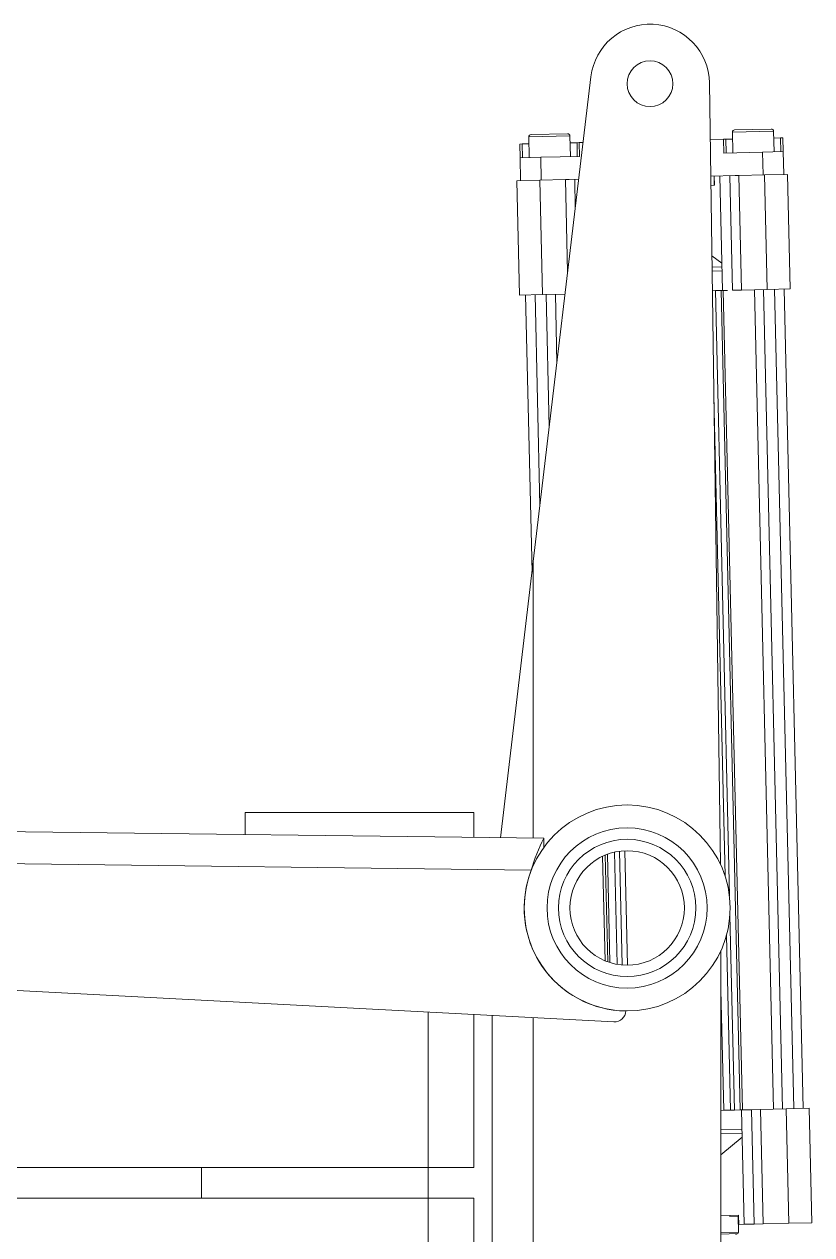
# Model space of a CAD drawing. Header units: millimetres. Extents: x 0 to 197, y 0 to 196.
# Drawn here: x 59.44 to 76.65, y 169.49 to 195.92 of the extents above; entities that cross this region are included whole.
import ezdxf

# ---------------------------------------------------------------- set-up
doc = ezdxf.new("R2010")
doc.units = ezdxf.units.MM

msp = doc.modelspace()

# ---------------------------------------------------------------- linework, layer by layer
at = {"color": 7, "linetype": 'Continuous', "lineweight": 15}
for p, q in [((70.563, 184.191), (71.822, 194.777)), ((74.413, 194.642), (74.65, 177.58)), ((70.513, 193.513), (71.313, 193.532)), ((74.913, 193.565), (74.924, 193.116)), ((74.962, 193.617), (75.762, 193.635)), ((75.824, 193.137), (75.813, 193.586)), ((70.268, 193.307), (70.318, 193.309)), ((70.275, 193.007), (70.268, 193.307)), ((70.468, 193.312), (70.318, 193.309)), ((70.318, 193.309), (70.325, 193.009)), ((70.465, 193.462), (70.475, 193.012)), ((71.375, 193.033), (71.364, 193.483)), ((71.518, 193.336), (71.368, 193.333)), ((71.518, 193.336), (71.568, 193.338)), ((71.525, 193.037), (71.518, 193.336)), ((71.568, 193.338), (71.651, 193.34)), ((71.568, 193.338), (71.575, 193.038)), ((74.43, 193.404), (74.717, 193.411)), ((74.717, 193.411), (74.767, 193.412)), ((74.724, 193.111), (74.717, 193.411)), ((74.917, 193.416), (74.767, 193.412)), ((74.767, 193.412), (74.774, 193.112)), ((75.967, 193.44), (75.817, 193.436)), ((75.967, 193.44), (76.017, 193.441)), ((75.974, 193.14), (75.967, 193.44)), ((76.017, 193.441), (76.024, 193.141)), ((70.725, 193.018), (70.275, 193.007)), ((70.275, 193.007), (70.287, 192.508)), ((71.575, 193.038), (70.725, 193.018)), ((70.725, 193.018), (70.737, 192.518)), ((75.574, 193.131), (74.724, 193.111)), ((76.024, 193.141), (75.574, 193.131)), ((75.574, 193.131), (75.585, 192.631)), ((76.024, 193.141), (76.035, 192.641)), ((70.207, 192.506), (70.707, 192.517)), ((70.207, 192.506), (70.265, 190.006)), ((70.707, 192.517), (71.267, 192.53)), ((70.707, 192.517), (70.765, 190.018)), ((71.267, 192.53), (71.347, 192.532)), ((71.267, 192.53), (71.314, 190.506)), ((71.347, 192.532), (71.556, 192.537)), ((74.441, 192.604), (74.975, 192.617)), ((74.516, 192.406), (74.512, 192.606)), ((74.522, 192.406), (74.518, 192.606)), ((74.636, 192.609), (74.694, 190.109)), ((74.855, 192.614), (74.913, 190.115)), ((74.975, 192.617), (75.055, 192.619)), ((75.055, 192.619), (75.615, 192.632)), ((75.055, 192.619), (75.113, 190.119)), ((75.615, 192.632), (76.115, 192.643)), ((75.615, 192.632), (75.673, 190.132)), ((76.115, 192.643), (76.173, 190.144)), ((74.444, 192.404), (74.522, 192.406)), ((74.516, 192.426), (74.522, 192.426)), ((74.466, 190.867), (74.68, 190.703)), ((74.541, 190.106), (74.476, 190.104)), ((74.668, 190.109), (74.541, 190.106)), ((74.848, 176.886), (74.541, 190.106)), ((74.714, 190.11), (74.668, 190.109)), ((75.084, 172.214), (74.668, 190.109)), ((74.809, 190.112), (74.714, 190.11)), ((75.13, 172.215), (74.714, 190.11)), ((74.913, 190.115), (75.113, 190.119)), ((75.113, 190.119), (75.673, 190.132)), ((75.81, 172.231), (75.394, 190.126)), ((76.01, 172.235), (75.593, 190.13)), ((75.673, 190.132), (76.173, 190.144)), ((76.253, 172.241), (75.836, 190.136)), ((76.46, 172.246), (76.043, 190.141)), ((70.265, 190.006), (70.765, 190.018)), ((70.536, 183.958), (70.395, 190.009)), ((70.709, 185.414), (70.602, 190.014)), ((70.765, 190.018), (71.258, 190.03)), ((70.912, 187.124), (70.845, 190.02)), ((71.079, 188.531), (71.045, 190.025)), ((74.752, 177.324), (74.508, 187.785)), ((70.563, 184.191), (69.846, 178.158)), ((64.267, 178.707), (64.267, 178.227)), ((64.267, 178.707), (69.267, 178.707)), ((69.267, 178.707), (69.267, 178.165)), ((70.796, 178.146), (48.535, 178.421)), ((70.793, 177.946), (70.796, 178.146)), ((72.131, 175.471), (72.078, 177.753)), ((72.19, 175.448), (72.136, 177.779)), ((72.238, 175.431), (72.183, 177.798)), ((72.397, 175.393), (72.34, 177.844)), ((72.503, 175.379), (72.445, 177.863)), ((72.618, 175.374), (72.56, 177.873)), ((74.957, 172.211), (74.858, 176.466)), ((74.871, 172.209), (74.782, 176.024)), ((74.663, 175.697), (74.663, 167.666)), ((48.65, 175.376), (72.323, 174.138)), ((74.663, 174.835), (74.724, 172.205)), ((68.267, 174.35), (68.267, 170.957)), ((69.267, 170.957), (69.267, 174.297)), ((69.663, 174.277), (69.663, 168.747)), ((74.724, 172.205), (74.663, 172.204)), ((74.871, 172.209), (74.724, 172.205)), ((74.957, 172.211), (74.871, 172.209)), ((75.084, 172.214), (74.957, 172.211)), ((75.13, 172.215), (75.084, 172.214)), ((75.11, 172.214), (75.168, 169.715)), ((75.225, 172.217), (75.13, 172.215)), ((75.33, 172.219), (75.225, 172.217)), ((75.529, 172.224), (75.33, 172.219)), ((75.388, 169.72), (75.33, 172.219)), ((76.089, 172.237), (75.529, 172.224)), ((75.587, 169.725), (75.529, 172.224)), ((76.589, 172.249), (76.089, 172.237)), ((76.148, 169.738), (76.089, 172.237)), ((76.647, 169.749), (76.589, 172.249)), ((75.124, 171.621), (74.663, 171.234)), ((48.935, 170.957), (68.267, 170.957)), ((63.318, 170.957), (63.318, 170.29)), ((68.267, 170.957), (68.267, 170.29)), ((68.267, 170.957), (69.267, 170.957)), ((49.742, 170.29), (68.267, 170.29)), ((68.267, 170.29), (68.267, 168.591)), ((69.267, 170.29), (68.267, 170.29)), ((69.267, 168.617), (69.267, 170.29)), ((75.045, 169.912), (74.663, 169.903)), ((74.859, 169.908), (74.859, 169.888)), ((75.046, 169.892), (74.859, 169.888)), ((75.048, 169.537), (75.04, 169.892)), ((75.045, 169.912), (75.05, 169.712)), ((76.148, 169.738), (75.587, 169.725)), ((76.647, 169.749), (76.148, 169.738)), ((75.024, 169.512), (74.663, 169.503)), ((75.168, 169.715), (75.05, 169.712)), ((75.388, 169.72), (75.168, 169.715)), ((75.587, 169.725), (75.388, 169.72))]:
    msp.add_line(p, q, dxfattribs=at)
at = {"color": 8, "linetype": 'Continuous', "lineweight": 15}
for p, q in [((75.813, 193.586), (74.913, 193.565)), ((71.364, 193.483), (70.465, 193.462)), ((71.467, 192.535), (71.481, 191.91)), ((74.469, 190.618), (74.687, 190.623)), ((74.684, 190.537), (74.47, 190.532)), ((70.563, 184.191), (70.563, 178.149)), ((70.52, 177.45), (49.181, 177.713)), ((70.563, 174.23), (70.563, 169.035)), ((74.663, 171.777), (75.12, 171.787)), ((75.127, 171.701), (74.663, 171.69)), ((74.663, 169.528), (75.048, 169.537))]:
    msp.add_line(p, q, dxfattribs=at)
at = {"color": 7, "linetype": 'Continuous', "lineweight": 15}
for centre, radius in [((73.113, 194.624), 0.5), ((72.613, 176.624), 2.25), ((72.613, 176.624), 1.75), ((72.613, 176.624), 1.5), ((72.613, 176.624), 1.25)]:
    msp.add_circle(centre, radius, dxfattribs=at)
for centre, radius, start, end in [((73.113, 194.624), 1.3, 0.7953, 173.2174), ((71.314, 193.482), 0.05, 1.3322, 91.3322), ((74.963, 193.567), 0.05, 91.3322, 181.3322), ((75.763, 193.585), 0.05, 1.3322, 91.3322), ((70.515, 193.463), 0.05, 91.3322, 181.3322), ((74.053, 176.457), 3.67, 152.5917, 164.3068), ((72.613, 176.624), 2.25, 158.4669, 269.2891), ((72.336, 174.387), 0.25, 267.0066, 356.959), ((75.015, 169.486), 0.025, 91.3322, 179.3322), ((75.023, 169.537), 0.025, 271.3322, 1.3322)]:
    msp.add_arc(centre, radius, start, end, dxfattribs=at)

doc.saveas('drawing.dxf')
